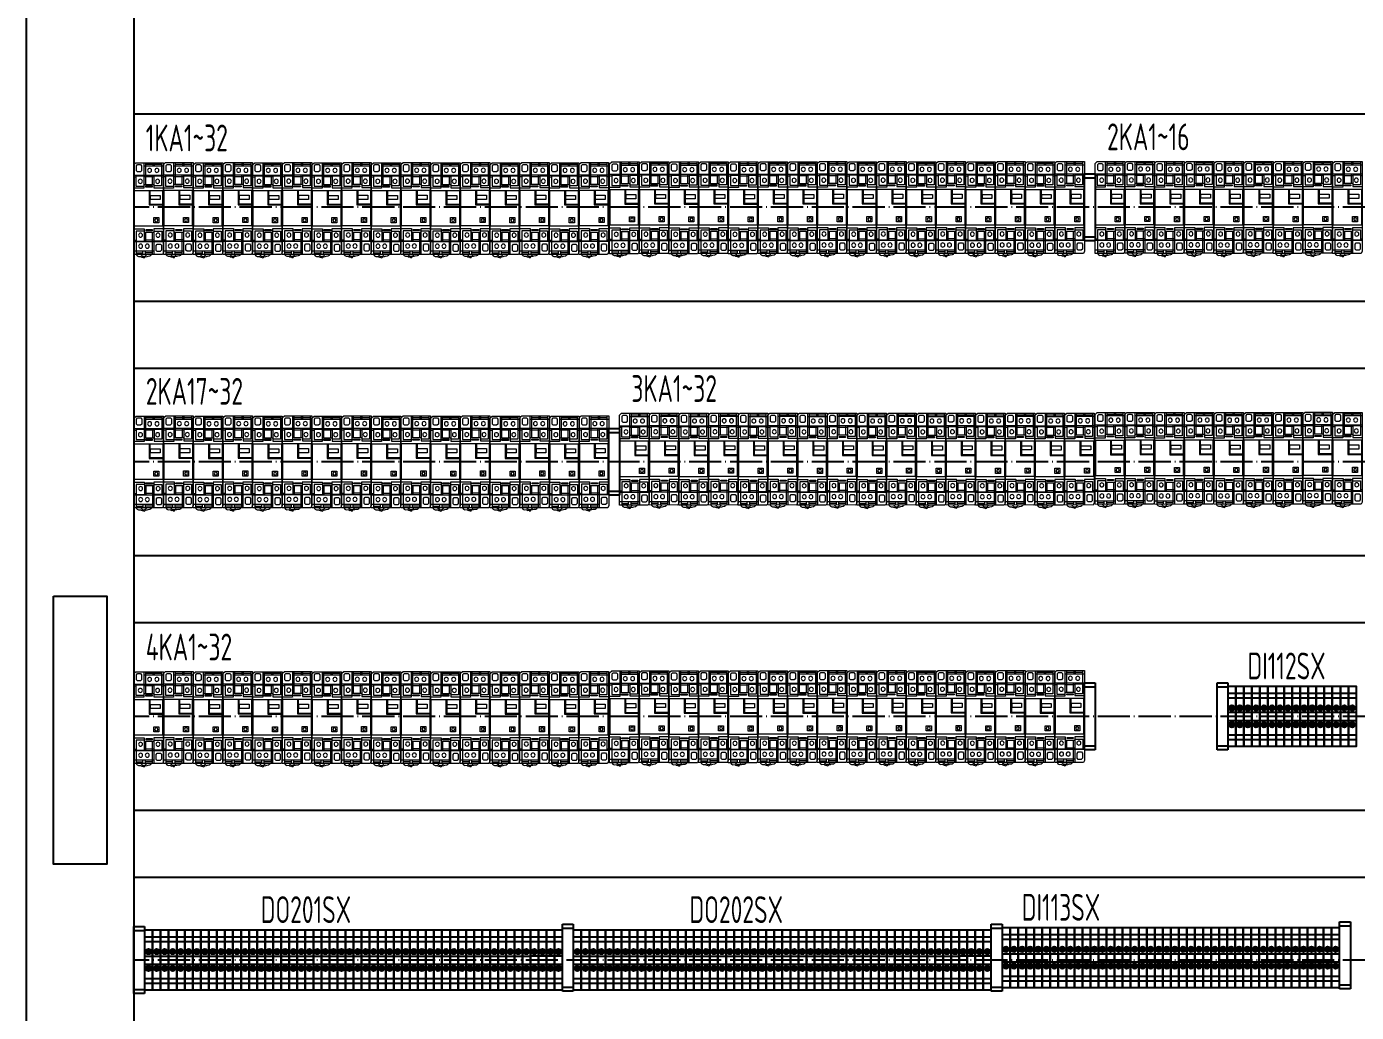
# Model space of a CAD drawing. Header units: millimetres. Extents: x 30557 to 235556, y -116603 to -73383.
# Drawn here: x 52314 to 53306, y -74864 to -74128 of the extents above; entities that cross this region are included whole.
import ezdxf

# ---------------------------------------------------------------- set-up
doc = ezdxf.new("R2010")
doc.units = ezdxf.units.MM
doc.linetypes.add('ZWCAD_ISO04W100', pattern=[30.5, 24, -3, 0.5, -3])
doc.layers.add('1', color=3, linetype='Continuous')
doc.layers.add('_Drawing', color=7, linetype='Continuous', lineweight=25)
doc.styles.add('supcon', font='sceie.shx', dxfattribs={"width": 0.75, "height": 40, "bigfont": 'sceic.shx'})

# ---------------------------------------------------------------- blocks, each defined once
blk = doc.blocks.new('固定块')
for p, q in [((516096.27, 339845.14), (516104.27, 339845.14)), ((516096.27, 339795.14), (516096.27, 339845.14)), ((516096.27, 339842.14), (516104.27, 339842.14)), ((516104.27, 339845.14), (516104.27, 339795.14)), ((516096.27, 339798.14), (516104.27, 339798.14)), ((516104.27, 339795.14), (516096.27, 339795.14))]:
    blk.add_line(p, q)
blk = doc.blocks.new('SAKDU2.5')
at = {"color": 253}
for p, q in [((516132.13, 339835.66), (516138.13, 339835.66)), ((516132.13, 339832.16), (516138.13, 339832.16)), ((516132.13, 339821.41), (516138.13, 339821.41)), ((516133.43, 339824.81), (516136.82, 339824.81)), ((516133.43, 339824.51), (516136.82, 339824.51)), ((516132.13, 339815.41), (516138.13, 339815.41)), ((516133.43, 339812.31), (516136.82, 339812.31)), ((516133.43, 339812.01), (516136.82, 339812.01)), ((516132.13, 339804.66), (516138.13, 339804.66)), ((516132.13, 339801.16), (516138.13, 339801.16))]:
    blk.add_line(p, q, dxfattribs=at)
at = {"color": 253, "lineweight": -3}
blk.add_lwpolyline([(516132.13, 339796.16), (516138.13, 339796.16), (516138.13, 339840.66), (516132.13, 339840.66)], close=True, dxfattribs=at)
at = {"color": 253}
for centre, radius in [((516135.13, 339824.66), 2), ((516135.13, 339824.66), 1.7), ((516135.13, 339812.16), 2), ((516135.13, 339812.16), 1.7)]:
    blk.add_circle(centre, radius, dxfattribs=at)
blk = doc.blocks.new('8端子块')
for p in [(-500909.85, -336987.34), (-500903.85, -336987.34), (-500897.85, -336987.34), (-500891.85, -336987.34), (-500885.85, -336987.34), (-500879.85, -336987.34), (-500873.85, -336987.34), (-500867.85, -336987.34)]:
    blk.add_blockref('SAKDU2.5', p)
blk = doc.blocks.new('2触点继电器')
at = {"layer": '1', "color": 0, "lineweight": 9}
blk.add_lwpolyline([(4963.64, 37807.82), (4963.64, 37816.66), (4965.26, 37818.15), (4985.79, 37818.15), (4985.79, 37751.2), (4985.04, 37749.59), (4963.64, 37749.61), (4963.64, 37807.82)], dxfattribs=at)
at = {"layer": '1', "color": 0, "lineweight": 5}
for points in [[(4971.23, 37818.03), (4971.23, 37799.11), (4963.77, 37799.11)], [(4965.63, 37815.91), (4966.38, 37816.78), (4968.74, 37816.78), (4969.49, 37815.91), (4969.49, 37812.18), (4968.62, 37811.31), (4966.38, 37811.31), (4965.63, 37812.05), (4965.63, 37815.91)], [(4971.23, 37815.79), (4985.54, 37815.79)], [(4972.35, 37818.03), (4972.35, 37801.97)], [(4972.35, 37817.03), (4977.7, 37817.03)], [(4977.83, 37818.15), (4977.83, 37815.79)], [(4984.42, 37818.03), (4984.42, 37800.85), (4978.7, 37800.85)], [(4978.82, 37818.15), (4978.82, 37815.79)], [(4978.82, 37817.03), (4984.3, 37817.03)], [(4963.52, 37807.7), (4965.26, 37807.7)], [(4963.89, 37808.94), (4985.79, 37808.94)], [(4965.26, 37808.94), (4965.26, 37800.61), (4971.11, 37800.61)], [(4965.26, 37808.32), (4971.11, 37808.32)], [(4971.36, 37807.82), (4978.7, 37807.82)], [(4977.45, 37808.82), (4977.45, 37801.97)], [(4978.7, 37808.82), (4978.7, 37799.49), (4985.67, 37799.49)], [(4978.82, 37808.32), (4984.3, 37808.32)], [(4984.55, 37807.7), (4985.54, 37807.7)], [(4971.36, 37801.97), (4978.7, 37801.97)], [(4977.33, 37799.98), (4972.6, 37799.98), (4972.6, 37800.85), (4977.33, 37800.85), (4977.33, 37799.98)], [(4975.68, 37797.53), (4975.68, 37787.24), (4985.04, 37787.24)], [(4975.68, 37787.24), (4975.06, 37786.62)], [(4963.89, 37768.87), (4971.48, 37768.87), (4971.48, 37759.17)], [(4971.48, 37767.13), (4965.38, 37767.13), (4965.38, 37749.84)], [(4971.48, 37766.26), (4978.57, 37766.26)], [(4972.48, 37766.26), (4972.48, 37759.29)], [(4977.45, 37767.38), (4972.85, 37767.38), (4972.85, 37768.25), (4977.45, 37768.25), (4977.45, 37767.38)], [(4977.45, 37766.14), (4977.45, 37749.71)], [(4978.45, 37767.13), (4984.55, 37767.13), (4984.55, 37759.17)], [(4985.67, 37768.75), (4978.57, 37768.75), (4978.57, 37749.59)], [(4963.89, 37760.41), (4965.38, 37760.41)], [(4985.79, 37759.17), (4963.89, 37759.17)], [(4965.38, 37759.67), (4971.48, 37759.67)], [(4978.57, 37760.41), (4971.48, 37760.41)], [(4978.57, 37759.79), (4984.55, 37759.79)], [(4980.44, 37756.43), (4981.19, 37757.43), (4983.55, 37757.43), (4984.3, 37756.55), (4984.3, 37752.82), (4983.43, 37751.95), (4981.19, 37751.95), (4980.44, 37752.7), (4980.44, 37756.43)], [(4984.55, 37760.54), (4985.79, 37760.54)], [(4978.45, 37752.07), (4964.01, 37752.07)], [(4965.51, 37750.95), (4970.11, 37750.95)], [(4970.24, 37752.2), (4970.24, 37749.71)], [(4972.1, 37752.07), (4972.1, 37749.71)], [(4972.1, 37751.08), (4977.33, 37751.08)]]:
    blk.add_lwpolyline(points, dxfattribs=at)
at = {"layer": '1', "color": 0, "lineweight": 18}
for points in [[(4985.14, 37770.82), (4964.14, 37770.82), (4964.14, 37797.53), (4985.14, 37797.53), (4985.14, 37770.82)], [(4975.06, 37797.53), (4975.06, 37786.62), (4985.14, 37786.62)], [(4983.27, 37790.67), (4976.1, 37790.67), (4976.1, 37793.79), (4983.27, 37793.79), (4983.27, 37790.67)], [(4982.33, 37773.31), (4978.59, 37773.31), (4978.59, 37777.16), (4982.33, 37777.16), (4982.33, 37773.31)]]:
    blk.add_lwpolyline(points, dxfattribs=at)
at = {"layer": '1', "color": 0, "lineweight": 5}
for points, knots in [([(4967.37, 37803.22), (4966.88, 37803.84), (4966.88, 37804.71), (4967.37, 37805.33), (4968, 37805.96), (4968.99, 37805.96), (4969.61, 37805.33), (4970.24, 37804.71), (4970.24, 37803.84), (4969.61, 37803.22), (4968.99, 37802.6), (4968, 37802.6), (4967.37, 37803.22)], [0, 0, 0, 0, 1, 1, 1, 2, 2, 2, 3, 3, 3, 4, 4, 4, 4]), ([(4974.34, 37811.31), (4973.72, 37811.93), (4973.72, 37812.92), (4974.34, 37813.55), (4974.84, 37814.04), (4975.84, 37814.04), (4976.46, 37813.55), (4977.08, 37812.92), (4977.08, 37811.93), (4976.46, 37811.31), (4975.84, 37810.81), (4974.84, 37810.81), (4974.34, 37811.31)], [0, 0, 0, 0, 1, 1, 1, 2, 2, 2, 3, 3, 3, 4, 4, 4, 4]), ([(4979.82, 37811.31), (4979.2, 37811.93), (4979.2, 37812.92), (4979.82, 37813.55), (4980.44, 37814.04), (4981.31, 37814.04), (4981.93, 37813.55), (4982.56, 37812.92), (4982.56, 37811.93), (4981.93, 37811.31), (4981.31, 37810.81), (4980.44, 37810.81), (4979.82, 37811.31)], [0, 0, 0, 0, 1, 1, 1, 2, 2, 2, 3, 3, 3, 4, 4, 4, 4]), ([(4980.32, 37803.22), (4979.69, 37803.84), (4979.69, 37804.71), (4980.32, 37805.33), (4980.94, 37805.96), (4981.93, 37805.96), (4982.43, 37805.33), (4983.05, 37804.71), (4983.05, 37803.84), (4982.43, 37803.22), (4981.93, 37802.6), (4980.94, 37802.6), (4980.32, 37803.22)], [0, 0, 0, 0, 1, 1, 1, 2, 2, 2, 3, 3, 3, 4, 4, 4, 4]), ([(4967.62, 37763.03), (4967, 37763.65), (4967, 37764.64), (4967.62, 37765.14), (4968.12, 37765.76), (4969.12, 37765.76), (4969.74, 37765.14), (4970.36, 37764.64), (4970.36, 37763.65), (4969.74, 37763.03), (4969.12, 37762.4), (4968.12, 37762.4), (4967.62, 37763.03)], [0, 0, 0, 0, 1, 1, 1, 2, 2, 2, 3, 3, 3, 4, 4, 4, 4]), ([(4980.57, 37763.03), (4980.07, 37763.65), (4980.07, 37764.64), (4980.57, 37765.14), (4981.19, 37765.76), (4982.18, 37765.76), (4982.8, 37765.14), (4983.43, 37764.64), (4983.43, 37763.65), (4982.8, 37763.03), (4982.18, 37762.4), (4981.19, 37762.4), (4980.57, 37763.03)], [0, 0, 0, 0, 1, 1, 1, 2, 2, 2, 3, 3, 3, 4, 4, 4, 4]), ([(4967.62, 37754.81), (4967, 37755.43), (4967, 37756.31), (4967.62, 37756.93), (4968.25, 37757.55), (4969.24, 37757.55), (4969.86, 37756.93), (4970.36, 37756.31), (4970.36, 37755.43), (4969.86, 37754.81), (4969.24, 37754.19), (4968.25, 37754.19), (4967.62, 37754.81)], [0, 0, 0, 0, 1, 1, 1, 2, 2, 2, 3, 3, 3, 4, 4, 4, 4]), ([(4972.6, 37754.81), (4971.98, 37755.43), (4971.98, 37756.31), (4972.6, 37756.93), (4973.22, 37757.55), (4974.22, 37757.55), (4974.84, 37756.93), (4975.34, 37756.31), (4975.34, 37755.43), (4974.84, 37754.81), (4974.22, 37754.19), (4973.22, 37754.19), (4972.6, 37754.81)], [0, 0, 0, 0, 1, 1, 1, 2, 2, 2, 3, 3, 3, 4, 4, 4, 4]), ([(4965.51, 37749.59), (4965.51, 37749.59), (4966.01, 37747.6), (4968.74, 37748.22), (4968.74, 37748.22), (4969.24, 37747.47), (4970.61, 37747.72)], [0, 0, 0, 0, 1, 1, 1, 2, 2, 2, 2]), ([(4971.98, 37747.72), (4971.98, 37747.47), (4971.73, 37747.22), (4971.23, 37747.22), (4970.86, 37747.22), (4970.61, 37747.47), (4970.61, 37747.72), (4970.61, 37747.97), (4970.86, 37748.09), (4971.23, 37748.09), (4971.73, 37748.09), (4971.98, 37747.97), (4971.98, 37747.72)], [0, 0, 0, 0, 1, 1, 1, 2, 2, 2, 3, 3, 3, 4, 4, 4, 4]), ([(4976.71, 37749.59), (4976.71, 37749.59), (4976.83, 37748.22), (4974.09, 37748.22), (4974.09, 37748.22), (4972.73, 37747.72), (4971.98, 37747.72)], [0, 0, 0, 0, 1, 1, 1, 2, 2, 2, 2])]:
    blk.add_open_spline(points, degree=3, knots=knots, dxfattribs=at)
at = {"layer": '1', "color": 0, "lineweight": 18}
blk.add_open_spline([(4981.61, 37775.18), (4981.61, 37774.56), (4981.09, 37774.04), (4980.46, 37774.04), (4979.84, 37774.04), (4979.32, 37774.56), (4979.32, 37775.18), (4979.32, 37775.81), (4979.84, 37776.33), (4980.46, 37776.33), (4981.09, 37776.33), (4981.61, 37775.81), (4981.61, 37775.18)], degree=3, knots=[0, 0, 0, 0, 1, 1, 1, 2, 2, 2, 3, 3, 3, 4, 4, 4, 4], dxfattribs=at)
at = {"layer": '1', "color": 0, "lineweight": 5}
for points in [[(4968.87, 37749.71), (4968.87, 37749.71), (4970.36, 37747.97), (4970.73, 37748.09)], [(4973.35, 37749.59), (4973.35, 37749.59), (4972.23, 37748.22), (4971.73, 37748.09)]]:
    blk.add_open_spline(points, degree=3, dxfattribs=at)

msp = doc.modelspace()

# ---------------------------------------------------------------- linework, layer by layer
msp.add_line((52393.98, -74193.4), (53533.98, -74193.4))
at = {"color": 4, "linetype": 'ZWCAD_ISO04W100', "lineweight": -3}
for p, q in [((53533.98, -74263.11), (52394, -74263.11)), ((53533.98, -74453.11), (52394, -74453.11)), ((53533.98, -74643.11), (52394, -74643.11)), ((53533.98, -74825.01), (52394, -74825.01))]:
    msp.add_line(p, q, dxfattribs=at)
at = {"lineweight": -3}
for p, q in [((53533.98, -74333.4), (52393.98, -74333.4)), ((53533.98, -74383.4), (52393.98, -74383.4)), ((53533.98, -74523.4), (52393.98, -74523.4)), ((53533.98, -74573.4), (52393.98, -74573.4)), ((53533.98, -74713.4), (52393.98, -74713.4)), ((53533.98, -74763.4), (52393.98, -74763.4))]:
    msp.add_line(p, q, dxfattribs=at)
msp.add_lwpolyline([(52333.95, -74553.45), (52373.95, -74553.45), (52373.95, -74753.45), (52333.95, -74753.45)], close=True)
at = {"layer": '_Drawing', "color": 1}
msp.add_line((52313.98, -75653.4), (52313.98, -73753.4), dxfattribs=at)
at = {"layer": '_Drawing'}
msp.add_line((52393.98, -73833.4), (52393.98, -75433.66), dxfattribs=at)

# ---------------------------------------------------------------- block references
at = {"lineweight": -3}
for p in [(47430.36, -112048), (47452.51, -112047.88), (47474.66, -112048), (47496.81, -112047.88), (47518.96, -112048), (47541.11, -112047.88), (47563.26, -112048), (47585.41, -112047.88), (47607.56, -112048), (47629.71, -112047.88), (47651.86, -112048), (47674.01, -112047.88), (47696.16, -112048), (47718.31, -112047.88), (47740.46, -112048), (47762.61, -112047.88), (47785.41, -112047.38), (47807.56, -112047.26), (47829.71, -112047.38), (47851.86, -112047.26), (47874.01, -112047.38), (47896.16, -112047.26), (47918.31, -112047.26), (47940.46, -112047.15), (47962.61, -112047.26), (47984.76, -112047.15), (48006.91, -112047.26), (48029.06, -112047.15), (48051.21, -112047.26), (48073.36, -112047.15), (48095.51, -112047.26), (48117.66, -112047.15), (48147.85, -112047.15), (48170, -112047.03), (48192.15, -112047.15), (48214.3, -112047.03), (48236.45, -112047.15), (48258.6, -112047.03), (48280.75, -112047.15), (48302.9, -112047.03), (48325.05, -112047.15), (47792.8, -112235.06), (47814.95, -112234.94), (47837.1, -112235.06), (47859.25, -112234.94), (47881.4, -112235.06), (47903.55, -112234.94), (47925.7, -112235.06), (47947.85, -112234.94), (47970, -112235.06), (47992.15, -112234.94), (48014.3, -112235.06), (48036.45, -112234.94), (48058.6, -112235.06), (48080.75, -112234.94), (48102.9, -112235.06), (48125.05, -112234.94), (48147.85, -112234.44), (48170, -112234.32), (48192.15, -112234.44), (48214.3, -112234.32), (48236.45, -112234.44), (48258.6, -112234.32), (48280.75, -112234.32), (48302.9, -112234.21), (48325.05, -112234.32), (47430.4, -112237.15), (47452.55, -112237.03), (47474.7, -112237.15), (47496.85, -112237.03), (47519, -112237.15), (47541.15, -112237.03), (47563.3, -112237.15), (47585.45, -112237.03), (47607.6, -112237.15), (47629.75, -112237.03), (47651.9, -112237.15), (47674.05, -112237.03), (47696.2, -112237.15), (47718.35, -112237.03), (47740.5, -112237.15), (47762.65, -112237.03), (47430.36, -112428), (47452.51, -112427.88), (47474.66, -112428), (47496.81, -112427.88), (47518.96, -112428), (47541.11, -112427.88), (47563.26, -112428), (47585.41, -112427.88), (47607.56, -112428), (47629.71, -112427.88), (47651.86, -112428), (47674.01, -112427.88), (47696.16, -112428), (47718.31, -112427.88), (47740.46, -112428), (47762.61, -112427.88), (47785.41, -112427.38), (47807.56, -112427.26), (47829.71, -112427.38), (47851.86, -112427.26), (47874.01, -112427.38), (47896.16, -112427.26), (47918.31, -112427.26), (47940.46, -112427.15), (47962.61, -112427.26), (47984.76, -112427.15), (48006.91, -112427.26), (48029.06, -112427.15), (48051.21, -112427.26), (48073.36, -112427.15), (48095.51, -112427.26), (48117.66, -112427.15)]:
    msp.add_blockref('2触点继电器', p, dxfattribs=at)
for name, p in [('固定块', (-462992.82, -414083.25)), ('固定块', (-463347.82, -414273.25)), ('固定块', (-462992.81, -414463.25)), ('固定块', (-462893.77, -414463.25)), ('8端子块', (37988.22, -77474.18)), ('8端子块', (38036.22, -77474.18)), ('固定块', (-463702.27, -414645.15)), ('8端子块', (37179.73, -77656.08)), ('8端子块', (37227.73, -77656.08)), ('8端子块', (37275.73, -77656.08)), ('8端子块', (37323.73, -77656.08)), ('8端子块', (37371.73, -77656.08)), ('8端子块', (37419.73, -77656.08)), ('SAKDU2.5', (-463442.13, -414643.41)), ('SAKDU2.5', (-463436.13, -414643.41)), ('SAKDU2.5', (-463430.13, -414643.41)), ('SAKDU2.5', (-463424.13, -414643.41)), ('固定块', (-463382.27, -414643.43)), ('8端子块', (37499.73, -77656.08)), ('8端子块', (37547.73, -77656.08)), ('8端子块', (37595.73, -77656.08)), ('8端子块', (37643.73, -77656.08)), ('8端子块', (37691.73, -77656.08)), ('8端子块', (37739.73, -77656.08)), ('SAKDU2.5', (-463122.13, -414643.41)), ('SAKDU2.5', (-463116.13, -414643.41)), ('SAKDU2.5', (-463110.13, -414643.41)), ('SAKDU2.5', (-463104.13, -414643.41)), ('固定块', (-463062.27, -414643.43)), ('固定块', (-463062.27, -414643.43)), ('8端子块', (37819.73, -77654.36)), ('8端子块', (37867.73, -77654.36)), ('8端子块', (37915.73, -77654.36)), ('8端子块', (37963.73, -77654.36)), ('8端子块', (38011.73, -77654.36)), ('SAKDU2.5', (-462850.13, -414641.7)), ('SAKDU2.5', (-462844.13, -414641.7)), ('固定块', (-462802.27, -414641.72))]:
    msp.add_blockref(name, p)

# ---------------------------------------------------------------- texts
at = {"layer": '1', "color": 3, "style": 'supcon', "width": 0.75}
for s, p in [('1KA1~32', (52402.94, -74221.35)), ('2KA1~16', (53120.43, -74220.5)), ('3KA1~32', (52765.38, -74408.41)), ('2KA17~32', (52402.98, -74410.5)), ('4KA1~32', (52402.94, -74601.35)), ('DI112SX', (53225.21, -74615.49)), ('DI113SX', (53056.72, -74795.67)), ('DO201SX', (52488.7, -74797.39)), ('DO202SX', (52808.7, -74797.39))]:
    msp.add_text(s, height=20, dxfattribs=at).set_placement(p)

doc.saveas('drawing.dxf')
